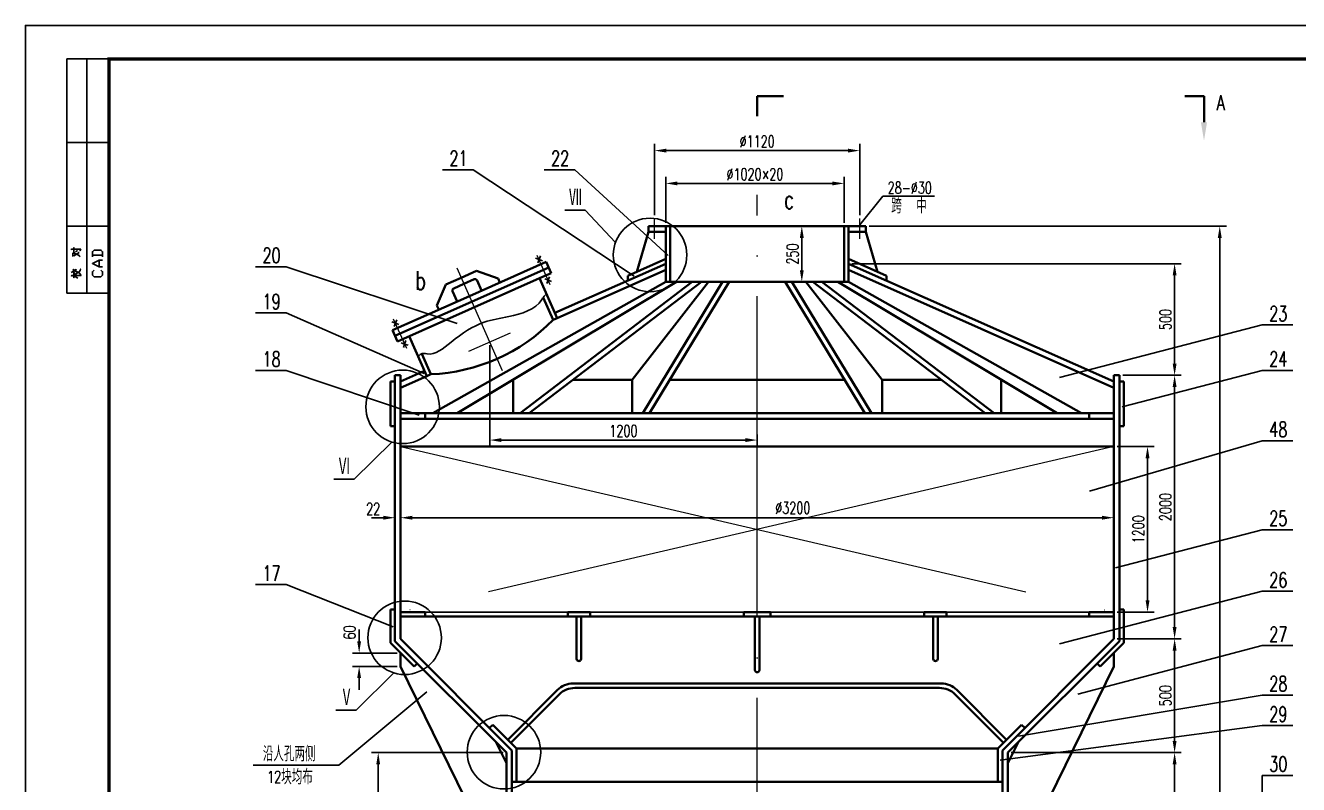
# Model space of a CAD drawing. Extents: x -29344 to 1084, y -25917 to 194.
# Drawn here: x -29344.2 to -28963.4, y -25550.1 to -25323.3 of the extents above; entities that cross this region are included whole.
import ezdxf

# ---------------------------------------------------------------- set-up
doc = ezdxf.new("R2010")
doc.units = 0
doc.header["$LTSCALE"] = 8
doc.header["$MEASUREMENT"] = 0
doc.linetypes.add('ACAD_ISO04W100', pattern=[30, 24, -3, 0, -3])
doc.linetypes.add('ACAD_ISO05W100', pattern=[33, 24, -3, 0, -3, 0, -3])
for name, color, linetype, lineweight in [('中心线', 1, 'ACAD_ISO04W100', 18), ('双点划线', 6, 'ACAD_ISO05W100', 18), ('细线', 4, 'CONTINUOUS', 25), ('轮廓线', 7, 'CONTINUOUS', 40)]:
    doc.layers.add(name, color=color, linetype=linetype, lineweight=lineweight)
doc.styles.add('HZ', font='simplex.shx', dxfattribs={"width": 0.7, "height": 5.5, "bigfont": 'hztxt.shx'})
doc.styles.get("Standard").update_dxf_attribs({"font": 'simplex.shx', "width": 0.7, "bigfont": 'hztxt.shx'})
doc.dimstyles.get("Standard").update_dxf_attribs({"dimtxt": 3.5, "dimasz": 3.5, "dimexe": 2, "dimexo": 1, "dimgap": 1, "dimtad": 1, "dimdec": 0, "dimzin": 0, "dimdsep": 46, "dimtxsty": 'Standard', "dimcen": 0.09, "dimclrd": 4, "dimclre": 4, "dimclrt": 4, "dimadec": 0, "dimazin": 0, "dimtfac": 1, "dimtdec": 0, "dimtofl": 0, "dimtmove": 0, "dimatfit": 3, "dimfxl": 0, "dimtolj": 1, "dimtzin": 0, "dimarcsym": 0})

# ---------------------------------------------------------------- blocks, each defined once
blk = doc.blocks.new('*D5')
at = {"layer": '细线', "lineweight": -2}
for p, q in [((-29049.36, -25540.61), (-28998.5, -25540.61)), ((-29000.5, -25853.1), (-29000.5, -25544.11)), ((-29013.2, -25856.6), (-28998.5, -25856.6))]:
    blk.add_line(p, q, dxfattribs=at)
at = {"layer": '细线'}
for points in [[(-29001.08, -25544.11), (-28999.92, -25544.11), (-29000.5, -25540.61)], [(-29001.08, -25853.1), (-28999.92, -25853.1), (-29000.5, -25856.6)]]:
    blk.add_solid(points, dxfattribs=at)
at = {"layer": '细线', "insert": (-29003.25, -25698.6), "char_height": 3.5, "attachment_point": 5, "rotation": 90}
blk.add_mtext('\\A1;4750', dxfattribs=at)
blk = doc.blocks.new('*D6')
at = {"layer": '细线', "lineweight": -2}
for p, q in [((-29091.82, -25383.27), (-28985, -25383.27)), ((-28987, -25386.77), (-28987, -25853.1)), ((-29013.2, -25856.6), (-28985, -25856.6))]:
    blk.add_line(p, q, dxfattribs=at)
at = {"layer": '细线'}
for points in [[(-28987.58, -25386.77), (-28986.42, -25386.77), (-28987, -25383.27)], [(-28987.58, -25853.1), (-28986.42, -25853.1), (-28987, -25856.6)]]:
    blk.add_solid(points, dxfattribs=at)
at = {"layer": '细线', "insert": (-28990.15, -25614.1), "char_height": 3.5, "attachment_point": 5, "rotation": 90}
blk.add_mtext('\\A1;7900', dxfattribs=at)
blk = doc.blocks.new('*D29')
at = {"layer": '细线', "lineweight": -2}
for p, q in [((-29232.02, -25441.83), (-29232.02, -25472.4)), ((-29018.69, -25441.83), (-29018.69, -25472.4)), ((-29022.19, -25470.4), (-29228.52, -25470.4))]:
    blk.add_line(p, q, dxfattribs=at)
at = {"layer": '细线'}
for points in [[(-29228.52, -25469.82), (-29228.52, -25470.98), (-29232.02, -25470.4)], [(-29022.19, -25469.82), (-29022.19, -25470.98), (-29018.69, -25470.4)]]:
    blk.add_solid(points, dxfattribs=at)
at = {"layer": '细线', "insert": (-29114.7, -25467.45), "char_height": 3.5, "attachment_point": 5}
blk.add_mtext('\\A1;%%c3200', dxfattribs=at)
blk = doc.blocks.new('*D33')
at = {"layer": '细线', "lineweight": -2}
for p, q in [((-29201.36, -25540.61), (-29240.7, -25540.61)), ((-29238.7, -25570.45), (-29238.7, -25544.11)), ((-29204.02, -25573.95), (-29240.7, -25573.95))]:
    blk.add_line(p, q, dxfattribs=at)
at = {"layer": '细线'}
for points in [[(-29239.28, -25544.11), (-29238.12, -25544.11), (-29238.7, -25540.61)], [(-29239.28, -25570.45), (-29238.12, -25570.45), (-29238.7, -25573.95)]]:
    blk.add_solid(points, dxfattribs=at)
at = {"layer": '细线', "insert": (-29241.45, -25557.28), "char_height": 3.5, "attachment_point": 5, "rotation": 90}
blk.add_mtext('\\A1;500', dxfattribs=at)
blk = doc.blocks.new('*D39')
at = {"layer": '细线', "lineweight": -2}
for p, q in [((-29244.4, -25507.33), (-29244.4, -25503.83)), ((-29233.02, -25510.83), (-29246.4, -25510.83)), ((-29233.02, -25514.83), (-29246.4, -25514.83)), ((-29244.4, -25518.33), (-29244.4, -25521.83))]:
    blk.add_line(p, q, dxfattribs=at)
at = {"layer": '细线'}
for points in [[(-29244.98, -25507.33), (-29243.82, -25507.33), (-29244.4, -25510.83)], [(-29244.98, -25518.33), (-29243.82, -25518.33), (-29244.4, -25514.83)]]:
    blk.add_solid(points, dxfattribs=at)
at = {"layer": '细线', "insert": (-29247.25, -25504.7), "char_height": 3.5, "attachment_point": 5, "rotation": 90}
blk.add_mtext('\\A1;60', dxfattribs=at)
blk = doc.blocks.new('*D40')
at = {"layer": '细线', "lineweight": -2}
for p, q in [((-29232.02, -25441.83), (-29232.02, -25472.4)), ((-29233.69, -25444.05), (-29233.69, -25472.4)), ((-29237.19, -25470.4), (-29240.69, -25470.4)), ((-29228.52, -25470.4), (-29225.02, -25470.4))]:
    blk.add_line(p, q, dxfattribs=at)
at = {"layer": '细线'}
for points in [[(-29237.19, -25469.82), (-29237.19, -25470.98), (-29233.69, -25470.4)], [(-29228.52, -25469.82), (-29228.52, -25470.98), (-29232.02, -25470.4)]]:
    blk.add_solid(points, dxfattribs=at)
at = {"layer": '细线', "insert": (-29240.2, -25467.75), "char_height": 3.5, "attachment_point": 5}
blk.add_mtext('\\A1;22', dxfattribs=at)
blk = doc.blocks.new('*D41')
at = {"layer": '细线', "lineweight": -2}
for p, q in [((-29097.02, -25394.5), (-28998.5, -25394.5)), ((-29000.5, -25424.33), (-29000.5, -25398)), ((-29016.02, -25427.83), (-28998.5, -25427.83))]:
    blk.add_line(p, q, dxfattribs=at)
at = {"layer": '细线'}
for points in [[(-29001.08, -25398), (-28999.92, -25398), (-29000.5, -25394.5)], [(-29001.08, -25424.33), (-28999.92, -25424.33), (-29000.5, -25427.83)]]:
    blk.add_solid(points, dxfattribs=at)
at = {"layer": '细线', "insert": (-29003.25, -25411.17), "char_height": 3.5, "attachment_point": 5, "rotation": 90}
blk.add_mtext('\\A1;500', dxfattribs=at)
blk = doc.blocks.new('*D50')
at = {"layer": '细线', "lineweight": -2}
for p, q in [((-29016.69, -25506.59), (-28998.5, -25506.59)), ((-29000.5, -25537.11), (-29000.5, -25510.09)), ((-29049.36, -25540.61), (-28998.5, -25540.61))]:
    blk.add_line(p, q, dxfattribs=at)
at = {"layer": '细线'}
for points in [[(-29001.08, -25510.09), (-28999.92, -25510.09), (-29000.5, -25506.59)], [(-29001.08, -25537.11), (-28999.92, -25537.11), (-29000.5, -25540.61)]]:
    blk.add_solid(points, dxfattribs=at)
at = {"layer": '细线', "insert": (-29003.25, -25523.6), "char_height": 3.5, "attachment_point": 5, "rotation": 90}
blk.add_mtext('\\A1;500', dxfattribs=at)
blk = doc.blocks.new('*D51')
at = {"layer": '细线', "lineweight": -2}
for p, q in [((-29016.02, -25427.83), (-28998.5, -25427.83)), ((-29000.5, -25503.09), (-29000.5, -25431.33)), ((-29017.69, -25506.59), (-28998.5, -25506.59))]:
    blk.add_line(p, q, dxfattribs=at)
at = {"layer": '细线'}
for points in [[(-29001.08, -25431.33), (-28999.92, -25431.33), (-29000.5, -25427.83)], [(-29001.08, -25503.09), (-28999.92, -25503.09), (-29000.5, -25506.59)]]:
    blk.add_solid(points, dxfattribs=at)
at = {"layer": '细线', "insert": (-29003.25, -25467.21), "char_height": 3.5, "attachment_point": 5, "rotation": 90}
blk.add_mtext('\\A1;2000', dxfattribs=at)
blk = doc.blocks.new('*D52')
at = {"layer": '细线', "lineweight": -2}
for p, q in [((-29152.69, -25382.27), (-29152.69, -25368.5)), ((-29099.36, -25382.27), (-29099.36, -25368.5)), ((-29149.19, -25370.5), (-29102.86, -25370.5))]:
    blk.add_line(p, q, dxfattribs=at)
at = {"layer": '细线'}
for points in [[(-29149.19, -25369.92), (-29149.19, -25371.08), (-29152.69, -25370.5)], [(-29102.86, -25369.92), (-29102.86, -25371.08), (-29099.36, -25370.5)]]:
    blk.add_solid(points, dxfattribs=at)
at = {"layer": '细线', "insert": (-29126.02, -25367.75), "char_height": 3.5, "attachment_point": 5}
blk.add_mtext('\\A1;%%c1020×20', dxfattribs=at)
blk = doc.blocks.new('*D53')
at = {"layer": '细线', "lineweight": -2}
for p, q in [((-29156.02, -25380.03), (-29156.02, -25358.7)), ((-29094.69, -25380.03), (-29094.69, -25358.7)), ((-29152.52, -25360.7), (-29098.19, -25360.7))]:
    blk.add_line(p, q, dxfattribs=at)
at = {"layer": '细线'}
for points in [[(-29152.52, -25360.12), (-29152.52, -25361.28), (-29156.02, -25360.7)], [(-29098.19, -25360.12), (-29098.19, -25361.28), (-29094.69, -25360.7)]]:
    blk.add_solid(points, dxfattribs=at)
at = {"layer": '细线', "insert": (-29125.36, -25357.95), "char_height": 3.5, "attachment_point": 5}
blk.add_mtext('\\A1;%%c1120', dxfattribs=at)
blk = doc.blocks.new('*D54')
at = {"layer": '细线', "lineweight": -2}
for p, q in [((-29100.36, -25383.27), (-29114, -25383.27)), ((-29112, -25386.77), (-29112, -25396.43)), ((-29100.36, -25399.93), (-29114, -25399.93))]:
    blk.add_line(p, q, dxfattribs=at)
at = {"layer": '细线'}
for points in [[(-29112.58, -25386.77), (-29111.42, -25386.77), (-29112, -25383.27)], [(-29112.58, -25396.43), (-29111.42, -25396.43), (-29112, -25399.93)]]:
    blk.add_solid(points, dxfattribs=at)
at = {"layer": '细线', "insert": (-29114.75, -25391.6), "char_height": 3.5, "attachment_point": 5, "rotation": 90}
blk.add_mtext('\\A1;250', dxfattribs=at)
blk = doc.blocks.new('*D56')
at = {"layer": '细线', "lineweight": -2}
for p, q in [((-29017.69, -25449.13), (-29006.6, -25449.13)), ((-29008.6, -25452.63), (-29008.6, -25495.1)), ((-29017.7, -25498.6), (-29006.6, -25498.6))]:
    blk.add_line(p, q, dxfattribs=at)
at = {"layer": '细线'}
for points in [[(-29009.18, -25452.63), (-29008.02, -25452.63), (-29008.6, -25449.13)], [(-29009.18, -25495.1), (-29008.02, -25495.1), (-29008.6, -25498.6)]]:
    blk.add_solid(points, dxfattribs=at)
at = {"layer": '细线', "insert": (-29011.35, -25473.87), "char_height": 3.5, "attachment_point": 5, "rotation": 90}
blk.add_mtext('\\A1;1200', dxfattribs=at)

msp = doc.modelspace()

# ---------------------------------------------------------------- linework, layer by layer
at = {"layer": '中心线', "ltscale": 0.5}
msp.add_line((-29125.36, -25860.46), (-29125.36, -25373.93), dxfattribs=at)
at = {"layer": '中心线', "ltscale": 0.04}
for p, q in [((-29156.02, -25387.04), (-29156.02, -25381.03)), ((-29094.69, -25387.04), (-29094.69, -25381.03))]:
    msp.add_line(p, q, dxfattribs=at)
at = {"layer": '中心线', "ltscale": 0.05}
for p, q in [((-29187.24, -25400.79), (-29191.24, -25391.74)), ((-29230.18, -25419.85), (-29234.21, -25410.81))]:
    msp.add_line(p, q, dxfattribs=at)
at = {"layer": '中心线', "ltscale": 0.2}
msp.add_line((-29201.54, -25426.46), (-29215.13, -25395.85), dxfattribs=at)
at = {"layer": '中心线', "ltscale": 0.08}
msp.add_line((-29211.56, -25420.63), (-29199.15, -25415.12), dxfattribs=at)
at = {"layer": '双点划线'}
for p, q in [((-29232.02, -25449.13), (-29018.7, -25498.6)), ((-29018.69, -25449.13), (-29232.01, -25498.6))]:
    msp.add_line(p, q, dxfattribs=at)
at = {"layer": '细线'}
for p, q in [((-29319.2, -25333.3), (-29331.8, -25333.3)), ((-29331.8, -25333.3), (-29331.8, -25403.3)), ((-29325.8, -25333.3), (-29325.8, -25403.3)), ((-29331.8, -25358.3), (-29319.2, -25358.3)), ((-29210.3, -25366.4), (-29219.5, -25366.4)), ((-29162.1, -25398.2), (-29210.3, -25366.4)), ((-29179.9, -25366.4), (-29189.1, -25366.4)), ((-29152, -25392), (-29179.9, -25366.4)), ((-29094.69, -25382.89), (-29087.74, -25374.27)), ((-29072.34, -25374.27), (-29087.74, -25374.27)), ((-29182.9, -25378.5), (-29176.8, -25378.5)), ((-29167.72, -25388.14), (-29176.8, -25378.5)), ((-29331.8, -25383.3), (-29319.2, -25383.3)), ((-29329.75, -25392.15), (-29328.09, -25391.13)), ((-29329.26, -25390.95), (-29328.63, -25390.59)), ((-29328.63, -25390.59), (-29328.75, -25390.5)), ((-29328.09, -25391.13), (-29328.27, -25391.1)), ((-29190.59, -25393.21), (-29191.62, -25392.81)), ((-29190.59, -25393.21), (-29190.2, -25392.18)), ((-29266.2, -25395.4), (-29275.4, -25395.4)), ((-29215.1, -25412.4), (-29266.2, -25395.4)), ((-29190.59, -25393.21), (-29190.99, -25394.23)), ((-29190.59, -25393.21), (-29189.57, -25393.6)), ((-29187.84, -25399.42), (-29188.87, -25399.03)), ((-29187.84, -25399.42), (-29188.24, -25400.45)), ((-29187.84, -25399.42), (-29187.45, -25398.4)), ((-29187.84, -25399.42), (-29186.82, -25399.82)), ((-29331.8, -25403.3), (-29319.2, -25403.3)), ((-29266.2, -25409.2), (-29275.4, -25409.2)), ((-29225, -25427.3), (-29266.2, -25409.2)), ((-29233.55, -25412.27), (-29234.58, -25411.88)), ((-29233.55, -25412.27), (-29233.16, -25411.25)), ((-29233.55, -25412.27), (-29233.95, -25413.3)), ((-29233.55, -25412.27), (-29232.53, -25412.67)), ((-29034.9, -25428.5), (-28974.3, -25412.8)), ((-28965.1, -25412.8), (-28974.3, -25412.8)), ((-29230.79, -25418.49), (-29231.81, -25418.09)), ((-29230.79, -25418.49), (-29231.18, -25419.51)), ((-29230.79, -25418.49), (-29230.39, -25417.46)), ((-29230.79, -25418.49), (-29229.76, -25418.88)), ((-29205.36, -25418.88), (-29205.36, -25449.13)), ((-29266.2, -25426.4), (-29275.4, -25426.4)), ((-29226.4, -25439.8), (-29266.2, -25426.4)), ((-29016.2, -25437.3), (-28974.3, -25426.4)), ((-28965.1, -25426.4), (-28974.3, -25426.4)), ((-29125.36, -25449.13), (-29125.36, -25445.5)), ((-29245.9, -25458.9), (-29234.58, -25447.79)), ((-29201.86, -25447.2), (-29128.86, -25447.2)), ((-29026, -25462.5), (-28974.3, -25447.4)), ((-28965.1, -25447.4), (-28974.3, -25447.4)), ((-29252, -25458.9), (-29245.9, -25458.9)), ((-29018.2, -25485.4), (-28974.3, -25474)), ((-28965.1, -25474), (-28974.3, -25474)), ((-29266.2, -25490.4), (-29275.4, -25490.4)), ((-29234.2, -25503), (-29266.2, -25490.4)), ((-29034.9, -25508.1), (-28974.3, -25492.4)), ((-28965.1, -25492.4), (-28974.3, -25492.4)), ((-29224.68, -25498.6), (-29182.02, -25498.6)), ((-29175.35, -25498.6), (-29129.36, -25498.6)), ((-29121.36, -25498.6), (-29075.36, -25498.6)), ((-29068.7, -25498.6), (-29026.03, -25498.6)), ((-29029.4, -25523.1), (-28974.3, -25508.6)), ((-28965.1, -25508.6), (-28974.3, -25508.6)), ((-29245.3, -25527.9), (-29233.98, -25516.79)), ((-29224.2, -25522.4), (-29250.5, -25544.3)), ((-29047.2, -25535.7), (-28974.3, -25523.4)), ((-28965.1, -25523.4), (-28974.3, -25523.4)), ((-29251.4, -25527.9), (-29245.3, -25527.9)), ((-29052.7, -25542.9), (-28974.3, -25532.5)), ((-28965.1, -25532.5), (-28974.3, -25532.5)), ((-29250.5, -25544.3), (-29276.1, -25544.3)), ((-28974.3, -25556.1), (-28974.3, -25547.4)), ((-28965.1, -25547.4), (-28974.3, -25547.4))]:
    msp.add_line(p, q, dxfattribs=at)
msp.add_lwpolyline([(-29344.2, -25917.3), (-28503.2, -25917.3), (-28503.2, -25323.3), (-29344.2, -25323.3)], close=True, dxfattribs=at)
at = {"layer": '细线', "lineweight": 90, "const_width": 1}
msp.add_lwpolyline([(-28513.2, -25907.3), (-28513.2, -25333.3), (-29319.2, -25333.3), (-29319.2, -25907.3)], close=True, dxfattribs=at)
at = {"layer": '细线'}
for points in [[(-29330.55, -25390.38), (-29330.45, -25390.19), (-29330.45, -25390.19), (-29327.64, -25390.19), (-29327.64, -25390.19), (-29327.89, -25390.61)], [(-29330.17, -25391.31), (-29329.53, -25391.44), (-29329.53, -25391.44), (-29329.27, -25391.5), (-29329.27, -25391.5), (-29329.14, -25391.54), (-29329.14, -25391.54), (-29328.95, -25391.63), (-29328.95, -25391.63), (-29328.73, -25391.73), (-29328.73, -25391.73), (-29328.53, -25391.86), (-29328.53, -25391.86), (-29328.31, -25391.95), (-29328.31, -25391.95), (-29328.18, -25392.08), (-29328.18, -25392.08), (-29328.02, -25392.21), (-29328.02, -25392.21), (-29327.83, -25392.4)], [(-29330.01, -25392.3), (-29330.01, -25391.34)], [(-29329.65, -25391.02), (-29329.53, -25391.15), (-29329.53, -25391.15), (-29329.69, -25391.18), (-29329.69, -25391.18), (-29329.69, -25389.65), (-29329.69, -25389.65), (-29329.78, -25389.78), (-29329.78, -25389.78), (-29329.65, -25389.87)], [(-29328.66, -25390.58), (-29328.76, -25390.51)], [(-29328.09, -25391.12), (-29328.31, -25391.09)], [(-29321.15, -25392.41), (-29321.15, -25390.91), (-29321.15, -25390.91), (-29321.65, -25390.41), (-29321.65, -25390.41), (-29323.65, -25390.41), (-29323.65, -25390.41), (-29324.15, -25390.91), (-29324.15, -25390.91), (-29324.15, -25392.41)], [(-29324.15, -25391.91), (-29321.15, -25391.91)], [(-29330.49, -25397.07), (-29329.91, -25396.82)], [(-29329.78, -25397.58), (-29329.78, -25396.21), (-29329.78, -25396.21), (-29329.94, -25396.34), (-29329.94, -25396.34), (-29329.85, -25396.43), (-29329.85, -25396.43), (-29329.81, -25396.43)], [(-29329.69, -25396.85), (-29329.08, -25396.34), (-29329.08, -25396.34), (-29329.24, -25396.27), (-29329.24, -25396.27), (-29328.92, -25396.34)], [(-29329.24, -25396.69), (-29328.76, -25396.88), (-29328.76, -25396.88), (-29328.34, -25397.1), (-29328.34, -25397.1), (-29327.96, -25397.39), (-29327.96, -25397.39), (-29327.64, -25397.94)], [(-29329.08, -25397.46), (-29328.79, -25397.3), (-29328.79, -25397.3), (-29328.44, -25397.14), (-29328.44, -25397.14), (-29328.12, -25396.88), (-29328.12, -25396.88), (-29327.86, -25396.5), (-29327.86, -25396.5), (-29327.7, -25396.14), (-29327.7, -25396.14), (-29327.7, -25396.08), (-29327.7, -25396.08), (-29327.61, -25396.27)], [(-29321.15, -25395.41), (-29322.15, -25395.41), (-29322.15, -25395.41), (-29324.15, -25394.41), (-29324.15, -25394.41), (-29322.15, -25393.42), (-29322.15, -25393.42), (-29321.15, -25393.42)], [(-29321.65, -25396.41), (-29321.15, -25396.91), (-29321.15, -25396.91), (-29321.15, -25397.91), (-29321.15, -25397.91), (-29321.65, -25398.41), (-29321.65, -25398.41), (-29323.65, -25398.41), (-29323.65, -25398.41), (-29324.15, -25397.91), (-29324.15, -25397.91), (-29324.15, -25396.91), (-29324.15, -25396.91), (-29323.65, -25396.41)], [(-29322.15, -25395.42), (-29322.15, -25393.42)], [(-29330.42, -25398.29), (-29330.36, -25397.97), (-29330.36, -25397.97), (-29330.39, -25398.03), (-29330.39, -25398.03), (-29327.57, -25398.03), (-29327.57, -25398.03), (-29329.69, -25398.03), (-29329.69, -25398.03), (-29329.69, -25398.7), (-29329.69, -25398.7), (-29329.69, -25397.62)], [(-29329.69, -25397.39), (-29329.56, -25397.17), (-29329.56, -25397.17), (-29329.62, -25397.26), (-29329.62, -25397.26), (-29328.95, -25397.78)], [(-29329.65, -25398.16), (-29328.53, -25398.83)], [(-29329.43, -25398.03), (-29329.08, -25397.74)]]:
    msp.add_lwpolyline(points, dxfattribs=at)
for centre in [(-29157.39, -25391.88), (-29231.39, -25437.28), (-29230.79, -25506.28), (-29201.09, -25540.48)]:
    msp.add_circle(centre, 10.99, dxfattribs=at)
msp.add_open_spline([(-29226.78, -25422.18), (-29226.57, -25421.97), (-29225.44, -25420.98), (-29222.36, -25422.42), (-29215.62, -25416.74), (-29208.52, -25411.75), (-29198.53, -25410.28), (-29191.19, -25408.16), (-29189.11, -25404.05), (-29188.51, -25403.68), (-29188.35, -25403.61)], degree=3, knots=[19.902182, 19.902182, 19.902182, 19.902182, 27.912184, 58.715106, 178.092574, 352.559906, 465.287898, 632.898548, 656.365972, 664.145383, 664.145383, 664.145383, 664.145383], dxfattribs=at)
for points in [[(-29201.86, -25446.62), (-29201.86, -25447.78), (-29205.36, -25447.2)], [(-29128.86, -25446.62), (-29128.86, -25447.78), (-29125.36, -25447.2)]]:
    msp.add_solid(points, dxfattribs=at)
at = {"layer": '轮廓线'}
for p, q in [((-29125.36, -25344.4), (-29117.51, -25344.4)), ((-29125.36, -25344.4), (-29125.36, -25350.4)), ((-28991.71, -25344.4), (-28997.41, -25344.4)), ((-28991.71, -25352.2), (-28991.71, -25344.4)), ((-29161.36, -25396.89), (-29157.89, -25384.93)), ((-29125.36, -25383.27), (-29157.89, -25383.27)), ((-29157.89, -25384.93), (-29157.89, -25383.27)), ((-29152.69, -25384.93), (-29157.89, -25384.93)), ((-29152.69, -25399.93), (-29152.69, -25383.27)), ((-29151.36, -25399.93), (-29151.36, -25383.27)), ((-29125.36, -25383.27), (-29092.82, -25383.27)), ((-29099.36, -25399.93), (-29099.36, -25383.27)), ((-29098.02, -25399.93), (-29098.02, -25383.27)), ((-29098.02, -25384.93), (-29092.82, -25384.93)), ((-29092.82, -25384.93), (-29092.82, -25383.27)), ((-29089.36, -25396.89), (-29092.82, -25384.93)), ((-29164.02, -25398.07), (-29152.69, -25393.04)), ((-29086.69, -25398.07), (-29098.02, -25393.04)), ((-29187.69, -25395.65), (-29233.69, -25416.07)), ((-29213.88, -25398.68), (-29209.31, -25396.65)), ((-29211.44, -25404.17), (-29188.44, -25393.96)), ((-29209.31, -25396.65), (-29202.84, -25398.89)), ((-29186.95, -25397.31), (-29188.44, -25393.96)), ((-29185.86, -25409.22), (-29152.69, -25394.5)), ((-29185.18, -25410.74), (-29152.69, -25396.32)), ((-29018.69, -25429.71), (-29098.02, -25394.5)), ((-29018.69, -25431.54), (-29098.02, -25396.32)), ((-29190.45, -25398.86), (-29232.96, -25417.73)), ((-29152.69, -25399.93), (-29222.36, -25439.17)), ((-29218.45, -25400.71), (-29221.12, -25407)), ((-29213.88, -25398.68), (-29218.45, -25400.71)), ((-29213.06, -25400.51), (-29216.11, -25401.86)), ((-29215.08, -25439.17), (-29149.46, -25399.93)), ((-29213.06, -25400.51), (-29210.02, -25399.16)), ((-29207.78, -25402.54), (-29209.14, -25399.5)), ((-29202.3, -25400.11), (-29202.84, -25398.89)), ((-29144.75, -25399.93), (-29196.25, -25439.17)), ((-29142, -25399.93), (-29193.5, -25439.17)), ((-29190.45, -25398.86), (-29186.95, -25397.31)), ((-29185.18, -25410.74), (-29190.45, -25398.86)), ((-29164.02, -25399.53), (-29164.02, -25398.07)), ((-29139.9, -25399.93), (-29162.73, -25429.17)), ((-29135.69, -25399.93), (-29159.52, -25439.17)), ((-29133.74, -25399.93), (-29157.57, -25439.17)), ((-29125.36, -25399.93), (-29152.69, -25399.93)), ((-29125.36, -25399.93), (-29098.02, -25399.93)), ((-29116.97, -25399.93), (-29093.14, -25439.17)), ((-29115.02, -25399.93), (-29091.19, -25439.17)), ((-29110.81, -25399.93), (-29087.99, -25429.17)), ((-29108.72, -25399.93), (-29057.21, -25439.17)), ((-29105.97, -25399.93), (-29054.46, -25439.17)), ((-29035.64, -25439.17), (-29101.26, -25399.93)), ((-29098.02, -25399.93), (-29028.35, -25439.17)), ((-29086.69, -25399.53), (-29086.69, -25398.07)), ((-29211.44, -25404.17), (-29234.44, -25414.38)), ((-29215.1, -25405.79), (-29216.45, -25402.74)), ((-29220.58, -25408.22), (-29221.12, -25407)), ((-29186.4, -25411.29), (-29189.37, -25404.58)), ((-29186.4, -25411.29), (-29185.18, -25410.74)), ((-29232.96, -25417.73), (-29234.44, -25414.38)), ((-29224.18, -25428.05), (-29229.45, -25416.17)), ((-29222.96, -25427.51), (-29225.68, -25421.39)), ((-29232.02, -25429.71), (-29224.85, -25426.53)), ((-29235.02, -25429.71), (-29233.69, -25429.71)), ((-29235.02, -25443.05), (-29235.02, -25429.71)), ((-29233.69, -25507.28), (-29233.69, -25427.83)), ((-29232.02, -25427.83), (-29233.69, -25427.83)), ((-29232.02, -25506.59), (-29232.02, -25427.83)), ((-29232.02, -25431.54), (-29224.18, -25428.05)), ((-29222.96, -25427.51), (-29224.18, -25428.05)), ((-29198.35, -25429.17), (-29198.35, -25439.17)), ((-29180.37, -25429.17), (-29162.73, -25429.17)), ((-29162.73, -25429.17), (-29162.73, -25439.17)), ((-29151.5, -25429.17), (-29125.36, -25429.17)), ((-29099.21, -25429.17), (-29125.36, -25429.17)), ((-29070.34, -25429.17), (-29087.99, -25429.17)), ((-29087.99, -25429.17), (-29087.99, -25439.17)), ((-29052.36, -25429.17), (-29052.36, -25439.17)), ((-29018.69, -25506.59), (-29018.69, -25427.83)), ((-29018.69, -25427.83), (-29017.02, -25427.83)), ((-29017.02, -25507.28), (-29017.02, -25427.83)), ((-29015.69, -25429.71), (-29017.02, -25429.71)), ((-29015.69, -25443.05), (-29015.69, -25429.71)), ((-29232.02, -25439.17), (-29125.36, -25439.17)), ((-29232.02, -25440.83), (-29125.36, -25440.83)), ((-29224.69, -25440.83), (-29224.69, -25439.17)), ((-29018.69, -25439.17), (-29125.36, -25439.17)), ((-29018.69, -25440.83), (-29125.36, -25440.83)), ((-29026.02, -25440.83), (-29026.02, -25439.17)), ((-29235.02, -25443.05), (-29233.69, -25443.05)), ((-29015.69, -25443.05), (-29017.02, -25443.05)), ((-29018.69, -25449.13), (-29232.02, -25449.13)), ((-29235.02, -25507.83), (-29235.02, -25497.83)), ((-29233.69, -25497.83), (-29235.02, -25497.83)), ((-29232.02, -25498.6), (-29224.68, -25498.6)), ((-29232.01, -25498.6), (-29224.68, -25498.6)), ((-29224.68, -25499.93), (-29224.68, -25498.6)), ((-29182.02, -25499.93), (-29182.02, -25498.6)), ((-29182.02, -25498.6), (-29175.35, -25498.6)), ((-29182.02, -25498.6), (-29175.35, -25498.6)), ((-29175.35, -25499.93), (-29175.35, -25498.6)), ((-29129.36, -25498.6), (-29121.36, -25498.6)), ((-29129.36, -25499.93), (-29129.36, -25498.6)), ((-29129.36, -25498.6), (-29125.36, -25498.6)), ((-29121.36, -25498.6), (-29125.36, -25498.6)), ((-29121.36, -25499.93), (-29121.36, -25498.6)), ((-29075.36, -25499.93), (-29075.36, -25498.6)), ((-29075.36, -25498.6), (-29068.7, -25498.6)), ((-29068.7, -25498.6), (-29075.36, -25498.6)), ((-29068.7, -25499.93), (-29068.7, -25498.6)), ((-29018.7, -25498.6), (-29026.03, -25498.6)), ((-29026.03, -25499.93), (-29026.03, -25498.6)), ((-29017.02, -25497.83), (-29015.69, -25497.83)), ((-29015.69, -25507.83), (-29015.69, -25497.83)), ((-29232.02, -25499.93), (-29125.36, -25499.93)), ((-29179.35, -25512.6), (-29179.35, -25499.93)), ((-29178.02, -25512.6), (-29178.02, -25499.93)), ((-29126.02, -25515.93), (-29126.02, -25499.93)), ((-29018.7, -25499.93), (-29125.36, -25499.93)), ((-29124.69, -25515.93), (-29124.69, -25499.93)), ((-29072.7, -25512.6), (-29072.7, -25499.93)), ((-29071.36, -25512.6), (-29071.36, -25499.93)), ((-29233.69, -25507.28), (-29200.36, -25540.61)), ((-29232.02, -25506.59), (-29198.69, -25539.92)), ((-29018.69, -25506.59), (-29052.02, -25539.92)), ((-29017.02, -25507.28), (-29050.36, -25540.61)), ((-29235.02, -25507.83), (-29227.95, -25514.9)), ((-29232.02, -25510.83), (-29232.02, -25514.83)), ((-29015.69, -25507.83), (-29022.76, -25514.9)), ((-29018.69, -25510.83), (-29018.69, -25514.83)), ((-29232.02, -25514.83), (-29203.02, -25573.95)), ((-29227.01, -25513.96), (-29227.95, -25514.9)), ((-29018.69, -25514.83), (-29047.69, -25573.95)), ((-29023.7, -25513.96), (-29022.76, -25514.9)), ((-29199.97, -25536.75), (-29185.11, -25521.88)), ((-29180.39, -25519.93), (-29125.36, -25519.93)), ((-29179.84, -25521.26), (-29125.36, -25521.26)), ((-29070.32, -25519.93), (-29125.36, -25519.93)), ((-29070.87, -25521.26), (-29125.36, -25521.26)), ((-29050.74, -25536.75), (-29065.61, -25521.88)), ((-29199.03, -25537.69), (-29184.55, -25523.22)), ((-29051.68, -25537.69), (-29066.16, -25523.22)), ((-29205.37, -25533.24), (-29204.43, -25532.3)), ((-29204.43, -25532.3), (-29197.36, -25539.37)), ((-29046.29, -25532.3), (-29053.36, -25539.37)), ((-29045.34, -25533.24), (-29046.29, -25532.3)), ((-29203.38, -25537.59), (-29200.36, -25543.75)), ((-29047.33, -25537.59), (-29050.36, -25543.75)), ((-29200.36, -25752.25), (-29200.36, -25540.61)), ((-29198.69, -25756.28), (-29198.69, -25539.92)), ((-29197.36, -25539.37), (-29125.36, -25539.37)), ((-29197.36, -25549.37), (-29197.36, -25539.37)), ((-29053.36, -25539.37), (-29125.36, -25539.37)), ((-29053.36, -25549.37), (-29053.36, -25539.37)), ((-29052.02, -25837.13), (-29052.02, -25539.92)), ((-29050.36, -25835.8), (-29050.36, -25540.61)), ((-29198.69, -25549.37), (-29125.36, -25549.37)), ((-29052.02, -25549.37), (-29125.36, -25549.37))]:
    msp.add_line(p, q, dxfattribs=at)
for centre, radius, start, end in [((-29209.75, -25399.77), 0.667, 23.9348, 113.9348), ((-29215.84, -25402.47), 0.667, 113.9348, 203.9348), ((-29225.11, -25373.38), 54.18, 272.2714, 315.5981), ((-29178.68, -25512.6), 0.667, 180, 0), ((-29072.03, -25512.6), 0.667, 180, 0), ((-29125.36, -25515.93), 0.667, 180, 0), ((-29180.39, -25526.6), 6.67, 90, 135), ((-29179.84, -25527.93), 6.67, 90, 135), ((-29070.87, -25527.93), 6.67, 45, 90), ((-29070.32, -25526.6), 6.67, 45, 90)]:
    msp.add_arc(centre, radius, start, end, dxfattribs=at)
msp.add_solid([(-28992.63, -25352.2), (-28990.8, -25352.2), (-28991.71, -25357.7)], dxfattribs=at)

# ---------------------------------------------------------------- texts
at = {"layer": '细线', "width": 0.7}
for s, height, p in [('21', 4.5, (-29217.38, -25365.26)), ('22', 4.5, (-29186.98, -25365.26)), ('28-%%C30', 3.5, (-29086.32, -25373.53)), ('20', 4.5, (-29273.28, -25394.26)), ('19', 4.5, (-29273.28, -25408.06)), ('23', 4.5, (-28972.18, -25411.66)), ('18', 4.5, (-29273.28, -25425.26)), ('24', 4.5, (-28972.18, -25425.26)), ('48', 4.5, (-28972.18, -25446.26)), ('25', 4.5, (-28972.18, -25472.86)), ('17', 4.5, (-29273.28, -25489.26)), ('26', 4.5, (-28972.18, -25491.26)), ('27', 4.5, (-28972.18, -25507.46)), ('28', 4.5, (-28972.18, -25522.26)), ('29', 4.5, (-28972.18, -25531.36)), ('30', 4.5, (-28972.18, -25546.26))]:
    msp.add_text(s, height=height, dxfattribs=at).set_placement(p)
at = {"layer": '细线', "style": 'HZ', "width": 0.7}
for s, height, p in [('沿人孔两侧', 4.5, (-29273.2, -25543.2)), ('块均布', 4.5, (-29267.71, -25550.1)), ('12', 3.5, (-29271.91, -25549.6))]:
    msp.add_text(s, height=height, dxfattribs=at).set_placement(p)
at = {"layer": '细线', "attachment_point": 5}
for s, insert, char_height in [('跨  中', (-29079.94, -25377.22), 4.5), ('1200', (-29165.36, -25444.45), 3.5)]:
    msp.add_mtext(s, dxfattribs=dict(at, insert=insert, char_height=char_height))
at = {"layer": '轮廓线', "width": 0.7}
for s, height, p in [('A', 4.5, (-28987.91, -25348.65)), ('Ⅶ', 5.5, (-29181.6, -25377.45)), ('c', 5.5, (-29117.3, -25378.05)), ('b', 5.5, (-29227.6, -25402.25)), ('Ⅵ', 5.5, (-29250.7, -25457.85)), ('Ⅴ', 5.5, (-29250.1, -25526.85))]:
    msp.add_text(s, height=height, dxfattribs=at).set_placement(p)

# ---------------------------------------------------------------- dimensions: what is measured, and where the dimension line sits
at = {"layer": '细线'}
for base, p1, p2, text, picture, middle in [((-29094.69, -25360.7), (-29156.02, -25381.03), (-29094.69, -25381.03), '%%c1120', '*D53', (-29125.36, -25357.95)), ((-29099.36, -25370.5), (-29152.69, -25383.27), (-29099.36, -25383.27), '%%c1020×20', '*D52', (-29126.02, -25367.75))]:
    dim = msp.add_linear_dim(base=base, p1=p1, p2=p2, text=text, dimstyle='Standard', override={"dimclrd": 256, "dimclre": 256, "dimclrt": 256, "dimtmove": 1}, dxfattribs=at)
    dim.commit()
    dim.dimension.update_dxf_attribs({"geometry": picture, "text_midpoint": middle})
for base, p1, p2, text, picture, middle in [((-29112, -25399.93), (-29099.36, -25383.27), (-29099.36, -25399.93), '250', '*D54', (-29114.75, -25391.6)), ((-29000.5, -25394.5), (-29017.02, -25427.83), (-29098.02, -25394.5), '500', '*D41', (-29003.25, -25411.17)), ((-29000.5, -25427.83), (-29018.69, -25506.59), (-29017.02, -25427.83), '2000', '*D51', (-29003.25, -25467.21)), ((-29008.6, -25498.6), (-29018.69, -25449.13), (-29018.7, -25498.6), '1200', '*D56', (-29011.35, -25473.87)), ((-29000.5, -25506.59), (-29050.36, -25540.61), (-29017.69, -25506.59), '500', '*D50', (-29003.25, -25523.6)), ((-29238.7, -25540.61), (-29203.02, -25573.95), (-29200.36, -25540.61), '500', '*D33', (-29241.45, -25557.28)), ((-29000.5, -25540.61), (-29014.2, -25856.6), (-29050.36, -25540.61), '4750', '*D5', (-29003.25, -25698.6))]:
    dim = msp.add_linear_dim(base=base, p1=p1, p2=p2, angle=90, text=text, dimstyle='Standard', override={"dimclrd": 256, "dimclre": 256, "dimclrt": 256, "dimtmove": 1}, dxfattribs=at)
    dim.commit()
    dim.dimension.update_dxf_attribs({"geometry": picture, "text_midpoint": middle})
for base, p1, p2, text, picture, middle in [((-28987, -25856.6), (-29092.82, -25383.27), (-29014.2, -25856.6), '7900', '*D6', (-28987.4, -25614.1)), ((-29244.4, -25510.83), (-29232.02, -25514.83), (-29232.02, -25510.83), '60', '*D39', (-29244.5, -25504.7))]:
    dim = msp.add_linear_dim(base=base, p1=p1, p2=p2, angle=90, text=text, dimstyle='Standard', override={"dimclrd": 256, "dimclre": 256, "dimclrt": 256, "dimtmove": 1}, dxfattribs=at)
    dim.commit()
    dim.dimension.update_dxf_attribs({"geometry": picture, "text_midpoint": middle, "dimtype": 160})
for base, p1, p2, text, picture, middle in [((-29233.69, -25470.4), (-29232.02, -25440.83), (-29233.69, -25443.05), '22', '*D40', (-29240.2, -25470.5)), ((-29232.02, -25470.4), (-29018.69, -25440.83), (-29232.02, -25440.83), '%%c3200', '*D29', (-29114.7, -25470.2))]:
    dim = msp.add_linear_dim(base=base, p1=p1, p2=p2, text=text, dimstyle='Standard', override={"dimclrd": 256, "dimclre": 256, "dimclrt": 256, "dimtmove": 1}, dxfattribs=at)
    dim.commit()
    dim.dimension.update_dxf_attribs({"geometry": picture, "text_midpoint": middle, "dimtype": 160})

doc.saveas('drawing.dxf')
